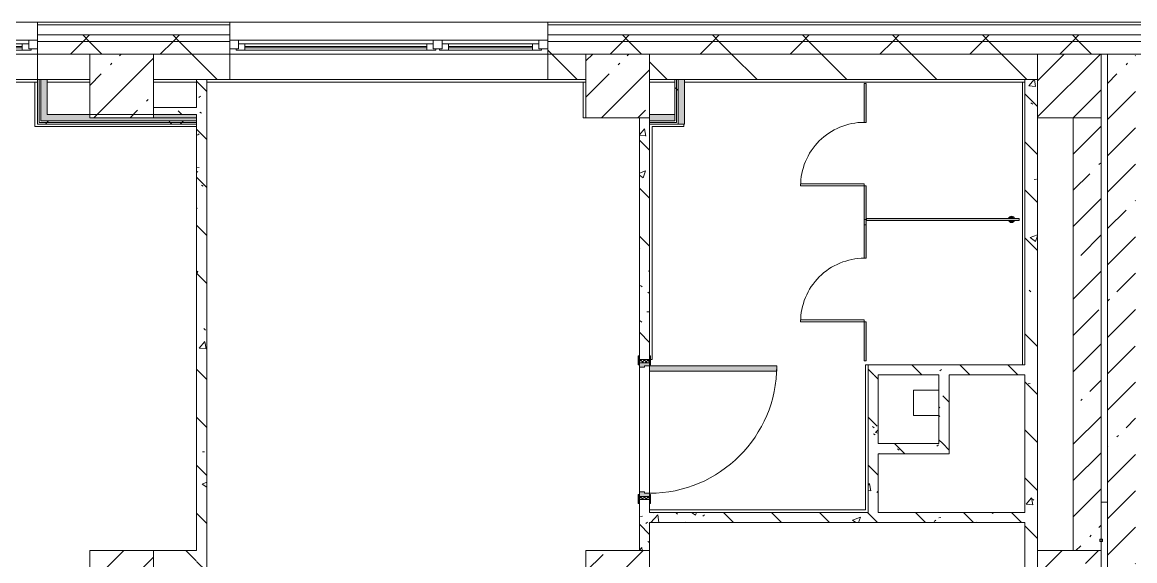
# Model space of a CAD drawing. Header units: millimetres. Extents: x -2766 to 205613, y -8553 to 29000.
# Drawn here: x 154822 to 163567, y 23120 to 27350 of the extents above; entities that cross this region are included whole.
import ezdxf

# ---------------------------------------------------------------- set-up
doc = ezdxf.new("R2010")
doc.units = ezdxf.units.MM
for name, color, linetype, lineweight, true_color in [('A-DOOR-2', 7, 'Continuous', 5, 0xaaaaaa), ('A-DOOR-3', 7, 'Continuous', 5, 0xe2e2e2), ('A-DOOR-FRAM-3', 7, 'Continuous', 5, 0xe2e2e2), ('A-DOOR-FRAM-4', 7, 'Continuous', 5, 0xaaaaaa), ('A-FLOR-2', 7, 'Continuous', 5, 0xaaaaaa), ('A-GENM-2', 7, 'Continuous', 5, 0xe2ddcd), ('I-WALL-1', 7, 'Continuous', 9, 0xe7e7e7), ('I-WALL-2', 7, 'Continuous', 5, 0xe7e7e7), ('I-WALL-5', 7, 'Continuous', 5, 0x787878)]:
    doc.layers.add(name, color=color, linetype=linetype, lineweight=lineweight, true_color=true_color)
for name, color, linetype, lineweight in [('A-DOOR-5', 7, 'Continuous', 5), ('A-GENM-1', 7, 'Continuous', 5), ('A-GLAZ-2', 7, 'Continuous', 5), ('A-WALL', 7, 'Continuous', 9), ('A-WALL-3', 7, 'Continuous', 5), ('I-WALL-3', 7, 'Continuous', 5), ('S-COLS-2', 7, 'Continuous', 5)]:
    doc.layers.add(name, color=color, linetype=linetype, lineweight=lineweight)
pattern_1 = [(45, (78603, 0), (-285.1231, 285.1231), []), (45, (78888.1, 0), (-285.1231, 285.1231), [504.031, -100.806, 16.764, -84.042])]
pattern_2 = [(135, (78603, 0), (-377.1708, -377.1708), [533.4, -88.9, 17.78, -88.9]), (135, (78603, 376.94), (-377.1708, -377.1708), []), (50, (78603, 0), (637.6445, -55.7866), [66.675, -733.425]), (355, (78603, 0), (-123.3494, 668.699), [53.34, -586.74]), (100.451, (78656.1, -4.65), (514.299, 612.908), [56.665, -623.315]), (46.184, (78603, 177.8), (948.7764, -147.15), [100.012, -1100.137]), (96.636, (78682.05, 165.5), (830.909, 865.997), [84.998, -934.973]), (351.184, (78603, 177.8), (830.918, 865.988), [80.01, -880.11]), (21, (78691.9, 133.35), (530.6506, -357.9283), [66.675, -733.425]), (326, (78691.9, 133.35), (216.308, 644.6585), [53.34, -586.74]), (71.451, (78736.1, 103.5), (746.9596, 286.7243), [56.665, -623.315]), (37.5, (78602.98, 0), (10.81053, 295.9426), [16.764, -562.864, 16.764, -578.866, -588.962]), (37.5, (78602.98, 0), (10.81053, 295.9426), [-1175.258, 16.764, -572.198]), (7.5, (78602.98, 0), (233.8692, 350.6318), [16.764, -322.834, 16.764, -549.529, -224.472]), (7.5, (78602.98, 0), (233.8692, 350.6318), [-905.891, 16.764, -207.708]), (327.5, (78404.74, 0), (474.5678, -20.0513), [16.764, -205.486, 16.764, -676.656, -920.115]), (327.5, (78404.74, 0), (474.5678, -20.0513), [-915.67, 16.764, -903.351]), (317.5, (78315.84, 0), (518.4522, 88.9934), [16.764, -272.161, 16.764, -443.738, -653.415]), (317.5, (78315.84, 0), (518.4522, 88.9934), [-749.427, 16.764, -636.651])]
pattern_3 = [(45, (78603, 0), (-353.5534, 353.5534), []), (135, (78603, 0), (-353.5534, -353.5534), [])]
pattern_4 = [(45, (78603, 0), (-530.33, 530.33), []), (135, (78603, 0), (-530.33, -530.33), [])]

# ---------------------------------------------------------------- blocks, each defined once
blk = doc.blocks.new('BSC_Колонна _Прямоугольная - 500х500-23287078-2_2_1_птичка')
at = {"layer": 'S-COLS-2'}
h = blk.add_hatch(dxfattribs=at)
h.set_pattern_fill('FP_124', color=256, style=0, pattern_type=2)
h.set_pattern_definition([(45, (-84450, -22950), (-285.1231, 285.1231), []), (45, (-84164.88, -22950), (-285.1231, 285.1231), [504.031, -100.806, 16.764, -84.042])])
h.paths.add_polyline_path([(140, -250), (250, -250), (250, 250), (-250, 250), (-249.3, -250), (60, -250)])
for p, q in [((250, 250), (-250, 250)), ((-250, 250), (-250, -250)), ((250, -250), (250, 250)), ((-250, -250), (250, -250))]:
    blk.add_line(p, q, dxfattribs=at)
blk = doc.blocks.new('BSC_Колонна _Прямоугольная - 500х500-V198-2_2_1_птичка')
at = {"layer": 'S-COLS-2'}
h = blk.add_hatch(dxfattribs=at)
h.set_pattern_fill('FP_140', color=256, style=0, pattern_type=2)
h.set_pattern_definition([(45, (-77000, -22950), (-285.1231, 285.1231), []), (45, (-76714.88, -22950), (-285.1231, 285.1231), [504.031, -100.806, 16.764, -84.042])])
h.paths.add_polyline_path([(-250, -250), (250, -250), (250, 250), (-250, 250)])
for p, q in [((250, 250), (-250, 250)), ((-250, 250), (-250, -250)), ((250, -250), (250, 250)), ((-250, -250), (250, -250))]:
    blk.add_line(p, q, dxfattribs=at)
blk = doc.blocks.new('110_Дверь_СКБ_1Ст_Внутренняя1 - Д-4 1100x2100h_су мгн-32391219-2_2_1_птичка')
at = {"layer": 'A-DOOR-2'}
h = blk.add_hatch(dxfattribs=at)
h.set_pattern_fill('FP_143', color=256, style=0, pattern_type=2)
h.set_pattern_definition([(135, (1751.41, 104.685), (-14.14214, -14.14214), []), (225, (1751.41, 104.685), (14.14214, -14.14214), [])])
h.paths.add_polyline_path([(562.5, 40), (537.5, 38.2), (537.5, -40), (562.5, -40)])
at = {"layer": 'A-DOOR-3'}
h = blk.add_hatch(color=256, dxfattribs=at)
h.paths.add_polyline_path([(537.5, 38.2), (537.5, 40), (512.5, 36.4), (512.5, 0), (502.5, 0), (502.5, -40), (537.5, -40)])
h.paths.add_polyline_path([(-477.5, -16), (-477.5, 0), (-487.5, 0), (-487.5, 40), (-512.5, 40), (-512.5, -40), (-477.5, -35.6)])
at = {"layer": 'A-DOOR-FRAM-3'}
for points in [[(-447.5, 829.7), (-451, 1040), (-487.5, 1040), (-487.5, 40), (-447.5, 40), (-447.5, 60)], [(-497.5, 40), (-497.5, 48), (-567.5, 48), (-567.5, 40), (-512.5, 40)], [(592.5, 40), (592.5, 48), (522.5, 48), (522.5, 40), (562.5, 40)], [(-497.5, -40), (-567.5, -40), (-567.5, -48), (-497.5, -48)], [(592.5, -40), (522.5, -40), (522.5, -48), (592.5, -48)]]:
    blk.add_hatch(color=256, dxfattribs=at).paths.add_polyline_path(points)
at = {"layer": 'A-DOOR-FRAM-4'}
h = blk.add_hatch(dxfattribs=at)
h.set_pattern_fill('FP_144', color=256, style=0, pattern_type=2)
h.set_pattern_definition([(45, (-371.384, 104.685), (-14.1421, 14.1421), []), (135, (-371.384, 104.685), (-14.1421, -14.1421), [])])
h.paths.add_polyline_path([(-512.5, -40), (-512.5, 40), (-537.5, 40), (-537.5, -40)])
at = {"layer": 'A-DOOR-2'}
for p, q in [((-487.5, 1040), (-487.5, 40)), ((-447.5, 1040), (-487.5, 1040)), ((-447.5, 40), (-447.5, 1040)), ((-487.5, 40), (-447.5, 40))]:
    blk.add_line(p, q, dxfattribs=at)
blk.add_arc((-487.5, 40), 1000, 360, 90, dxfattribs=at)
at = {"layer": 'A-DOOR-FRAM-4'}
for p, q in [((-497.5, 48), (-567.5, 48)), ((-567.5, 48), (-567.5, 40)), ((-567.5, 40), (-497.5, 40)), ((-512.5, 40), (-537.5, 40)), ((-537.5, 40), (-537.5, -40)), ((-487.5, 40), (-512.5, 40)), ((-512.5, 40), (-512.5, -40)), ((-512.5, -40), (-512.5, 40)), ((-497.5, 40), (-512.5, 40)), ((-512.5, 40), (-512.5, 39)), ((-512.5, 39), (-497.5, 39)), ((-497.5, 40), (-497.5, 48)), ((-497.5, 39), (-497.5, 40)), ((-487.5, 0), (-487.5, 40)), ((-477.5, 0), (-487.5, 0)), ((-477.5, -40), (-477.5, 0)), ((512.5, 0), (502.5, 0)), ((502.5, 0), (502.5, -40)), ((512.5, 40), (512.5, 0)), ((537.5, 40), (512.5, 40)), ((592.5, 48), (522.5, 48)), ((522.5, 48), (522.5, 40)), ((537.5, 40), (522.5, 40)), ((522.5, 40), (522.5, 39)), ((522.5, 40), (592.5, 40)), ((522.5, 39), (537.5, 39)), ((537.5, -40), (537.5, 40)), ((562.5, 40), (537.5, 40)), ((537.5, 40), (537.5, -40)), ((537.5, 39), (537.5, 40)), ((562.5, -40), (562.5, 40)), ((592.5, 40), (592.5, 48)), ((-497.5, -40), (-567.5, -40)), ((-567.5, -40), (-567.5, -48)), ((-567.5, -48), (-497.5, -48)), ((-537.5, -40), (-512.5, -40)), ((-497.5, -39), (-512.5, -39)), ((-512.5, -39), (-512.5, -40)), ((-512.5, -40), (-477.5, -40)), ((-512.5, -40), (-497.5, -40)), ((-497.5, -40), (-497.5, -39)), ((-497.5, -48), (-497.5, -40)), ((502.5, -40), (537.5, -40)), ((537.5, -39), (522.5, -39)), ((522.5, -39), (522.5, -40)), ((522.5, -40), (537.5, -40)), ((592.5, -40), (522.5, -40)), ((522.5, -40), (522.5, -48)), ((522.5, -48), (592.5, -48)), ((537.5, -40), (537.5, -39)), ((537.5, -40), (562.5, -40)), ((592.5, -48), (592.5, -40))]:
    blk.add_line(p, q, dxfattribs=at)
blk = doc.blocks.new('120_Окно_СКБ_2Ст - 120_Окно_СКБ_2Ст 2500х2500 _мал створка справа_-23206729-2_2_1_птичка')
at = {"layer": 'A-GLAZ-2'}
for p, q in [((-1250, -75), (-1250, -5)), ((-1250, -5), (-1180, -5)), ((1250, -5), (-1250, -5)), ((-1180, -75), (-1250, -75)), ((-1250, -75), (-1200, -75)), ((-1180, -75), (-1200, -75)), ((-1200, -75), (-1200, -85)), ((-1200, -85), (370, -85)), ((370, -85), (-1200, -85)), ((-1180, -5), (-1180, -75)), ((350, -35), (-1180, -35)), ((-1180, -35), (-1180, -75)), ((-1130, -85), (-1130, -35)), ((-1130, -55), (300, -55)), ((300, -65), (-1130, -65)), ((300, -85), (300, -35)), ((350, -75), (350, -5)), ((350, -5), (420, -5)), ((350, -75), (350, -35)), ((420, -75), (350, -75)), ((370, -75), (350, -75)), ((370, -75), (400, -75)), ((370, -85), (370, -75)), ((420, -75), (400, -75)), ((400, -75), (400, -85)), ((400, -85), (1200, -85)), ((1200, -85), (400, -85)), ((420, -5), (420, -75)), ((1180, -35), (420, -35)), ((420, -35), (420, -75)), ((470, -85), (470, -35)), ((470, -55), (1130, -55)), ((1130, -65), (470, -65)), ((1130, -85), (1130, -35)), ((1180, -75), (1180, -5)), ((1180, -5), (1250, -5)), ((1180, -75), (1180, -35)), ((1250, -75), (1180, -75)), ((1200, -75), (1180, -75)), ((1200, -75), (1250, -75)), ((1200, -85), (1200, -75)), ((1250, -5), (1250, -75))]:
    blk.add_line(p, q, dxfattribs=at)
blk = doc.blocks.new('120_Окно_СКБ_2Ст - 120_Окно_СКБ_2Ст 2100х2400 _мал створка справа_-19092174-2_2_1_птичка')
at = {"layer": 'A-GLAZ-2'}
for p, q in [((-1050, -75), (-1050, -5)), ((-1050, -5), (-980, -5)), ((1050, -5), (-1050, -5)), ((-980, -75), (-1050, -75)), ((-1050, -75), (-1000, -75)), ((-980, -75), (-1000, -75)), ((-1000, -75), (-1000, -85)), ((-1000, -85), (170, -85)), ((170, -85), (-1000, -85)), ((-980, -5), (-980, -75)), ((150, -35), (-980, -35)), ((-980, -35), (-980, -75)), ((-930, -85), (-930, -35)), ((-930, -55), (100, -55)), ((100, -65), (-930, -65)), ((100, -85), (100, -35)), ((150, -75), (150, -5)), ((150, -5), (220, -5)), ((150, -75), (150, -35)), ((220, -75), (150, -75)), ((170, -75), (150, -75)), ((170, -75), (200, -75)), ((170, -85), (170, -75)), ((220, -75), (200, -75)), ((200, -75), (200, -85)), ((200, -85), (1000, -85)), ((1000, -85), (200, -85)), ((220, -5), (220, -75)), ((980, -35), (220, -35)), ((220, -35), (220, -75)), ((270, -85), (270, -35)), ((270, -55), (930, -55)), ((930, -65), (270, -65)), ((930, -85), (930, -35)), ((980, -75), (980, -5)), ((980, -5), (1050, -5)), ((980, -75), (980, -35)), ((1050, -75), (980, -75)), ((1000, -75), (980, -75)), ((1000, -75), (1050, -75)), ((1000, -85), (1000, -75)), ((1050, -5), (1050, -75))]:
    blk.add_line(p, q, dxfattribs=at)
blk = doc.blocks.new('BSC_Колонна _Прямоугольная - 500х500-V245-2_2_1_птичка')
at = {"layer": 'S-COLS-2'}
h = blk.add_hatch(dxfattribs=at)
h.set_pattern_fill('FP_171', color=256, style=0, pattern_type=2)
h.set_pattern_definition([(45, (-80900, -22950), (-285.1231, 285.1231), []), (45, (-80614.88, -22950), (-285.1231, 285.1231), [504.031, -100.806, 16.764, -84.042])])
h.paths.add_polyline_path([(170, -250), (250, -250), (250, 250), (-250, 250), (-250, -250)])
for p, q in [((250, 250), (-250, 250)), ((-250, 250), (-250, -250)), ((250, -250), (250, 250)), ((-250, -250), (250, -250))]:
    blk.add_line(p, q, dxfattribs=at)
blk = doc.blocks.new('131_Сантехническая перегородка_Дверь - СД-1-V274-2_2_1_птичка')
at = {"layer": 'A-GENM-2'}
for points in [[(289.3, -8), (305.2, -8), (305.2, 8), (0, 8), (0, -8)], [(805.2, -8), (1110.4, -8), (1110.4, 8), (805.2, 8)]]:
    blk.add_hatch(color=256, dxfattribs=at).paths.add_polyline_path(points)
at = {"layer": 'A-DOOR-5'}
for p, q in [((321.2, 508), (305.2, 508)), ((305.2, 8), (305.2, 508)), ((321.2, 8), (321.2, 508)), ((321.2, 8), (305.2, 8))]:
    blk.add_line(p, q, dxfattribs=at)
blk.add_arc((305.2, 8), 500, 360, 90, dxfattribs=at)
at = {"layer": 'A-GENM-1'}
for p, q in [((305.2, 8), (0, 8)), ((0, 8), (0, -8)), ((305.2, -8), (305.2, 8)), ((1110.4, 8), (805.2, 8)), ((805.2, 8), (805.2, -8)), ((1110.4, -8), (1110.4, 8)), ((0, -8), (305.2, -8)), ((805.2, -8), (1110.4, -8))]:
    blk.add_line(p, q, dxfattribs=at)
blk = doc.blocks.new('131_Сантехническая перегородка 8 - СП-1-30911291-2_2_1_птичка')
at = {"layer": 'A-GENM-2'}
blk.add_hatch(color=256, dxfattribs=at).paths.add_polyline_path([(576.7, 8), (0, 8), (0, -8), (1200, -8), (1200, 8)])
at = {"layer": 'A-GENM-1'}
for p, q in [((1200, 8), (0, 8)), ((0, 8), (0, -8)), ((1200, -8), (1200, 8)), ((0, -8), (1200, -8))]:
    blk.add_line(p, q, dxfattribs=at)
at = {"layer": 'A-GENM-1', "flags": 128}
for points in [[(71.5, 8), (71.1, 8.5), (70.8, 9), (70.4, 9.5), (70, 9.9), (69.6, 10.4), (69.2, 10.8), (68.8, 11.2), (68.3, 11.6), (67.8, 12), (67.3, 12.3), (66.8, 12.7), (66.3, 13), (65.8, 13.3), (65.3, 13.6), (64.7, 13.8), (64.2, 14), (63.6, 14.3), (63, 14.4), (62.4, 14.6), (61.9, 14.7), (61.3, 14.9), (60.7, 14.9), (60.1, 15), (59.5, 15.1), (58.9, 15.1), (58.3, 15.1), (57.7, 15), (57.1, 15), (56.5, 14.9), (55.9, 14.8), (55.3, 14.7), (54.7, 14.5), (54.1, 14.4), (53.5, 14.2), (53, 13.9), (52.4, 13.7), (51.9, 13.4), (51.4, 13.2), (50.8, 12.9), (50.3, 12.5), (49.8, 12.2), (49.3, 11.8), (48.9, 11.4), (48.4, 11), (48, 10.6), (47.6, 10.2), (47.2, 9.7), (46.8, 9.3), (46.4, 8.8), (46.1, 8.3), (45.9, 8)], [(45.9, -8), (46.3, -8.5), (46.6, -9), (47, -9.5), (47.4, -9.9), (47.8, -10.4), (48.2, -10.8), (48.6, -11.2), (49.1, -11.6), (49.6, -12), (50, -12.3), (50.5, -12.7), (51.1, -13), (51.6, -13.3), (52.1, -13.6), (52.7, -13.8), (53.2, -14), (53.8, -14.3), (54.4, -14.4), (54.9, -14.6), (55.5, -14.7), (56.1, -14.9), (56.7, -14.9), (57.3, -15), (57.9, -15.1), (58.5, -15.1), (59.1, -15.1), (59.7, -15), (60.3, -15), (60.9, -14.9), (61.5, -14.8), (62.1, -14.7), (62.7, -14.5), (63.3, -14.4), (63.8, -14.2), (64.4, -13.9), (65, -13.7), (65.5, -13.4), (66, -13.2), (66.6, -12.9), (67.1, -12.5), (67.6, -12.2), (68, -11.8), (68.5, -11.4), (69, -11), (69.4, -10.6), (69.8, -10.2), (70.2, -9.7), (70.6, -9.3), (70.9, -8.8), (71.3, -8.3), (71.5, -8)]]:
    blk.add_lwpolyline(points, dxfattribs=at)
at = {"layer": 'A-GENM-1'}
for radius, start, end in [(24.6, 19.91127, 160.08873), (17.6, 45, 135), (17.6, 45, 135), (15.1, 45, 135), (24.6, 199.91127, 340.08873), (17.6, 225, 315), (17.6, 225, 315), (15.1, 225, 315)]:
    blk.add_arc((58.7, 0), radius, start, end, dxfattribs=at)
blk = doc.blocks.new('131_Сантехническая перегородка_Дверь - СД-1-V275-2_2_1_птичка')
at = {"layer": 'A-GENM-2'}
for points in [[(42.7, -8), (305.2, -8), (305.2, 8), (42.7, 8)], [(805.2, 8), (805.2, -8), (1110.4, -3), (1110.4, 8), (957.8, 8)]]:
    blk.add_hatch(color=256, dxfattribs=at).paths.add_polyline_path(points)
at = {"layer": 'A-DOOR-5'}
for p, q in [((321.2, 508), (305.2, 508)), ((305.2, 8), (305.2, 508)), ((321.2, 8), (321.2, 508)), ((321.2, 8), (305.2, 8))]:
    blk.add_line(p, q, dxfattribs=at)
blk.add_arc((305.2, 8), 500, 360, 90, dxfattribs=at)
at = {"layer": 'A-GENM-1'}
for p, q in [((305.2, 8), (0, 8)), ((0, 8), (0, -8)), ((305.2, -8), (305.2, 8)), ((1110.4, 8), (805.2, 8)), ((805.2, 8), (805.2, -8)), ((1110.4, -8), (1110.4, 8)), ((0, -8), (305.2, -8)), ((805.2, -8), (1110.4, -8))]:
    blk.add_line(p, q, dxfattribs=at)

msp = doc.modelspace()

# ---------------------------------------------------------------- hatches: boundary and pattern name
at = {"layer": 'A-WALL-3'}
h = msp.add_hatch(dxfattribs=at)
h.set_pattern_fill('FP_121', color=256, style=0, pattern_type=2)
h.set_pattern_definition(pattern_3)
h.paths.add_polyline_path([(160542.7, 27200), (171763, 27200), (171762.5, 27250), (158953, 27250), (158953, 27200)])
h.paths.add_polyline_path([(155853, 27200), (156453, 27200), (156453, 27250), (154943, 27250), (154943, 27200), (155138, 27200)])
h.paths.add_polyline_path([(144763, 27200), (146563, 27200), (146563, 27250), (144763, 27250)])
h.paths.add_polyline_path([(151534.9, 27200), (152843, 27200), (152843, 27250), (147463, 27250), (147463, 27200), (149733.3, 27200)])
h.paths.add_polyline_path([(143558.2, 27200), (143863, 27200), (143863, 27250), (142783, 27250), (142783, 27200), (143427.8, 27200)])
h.paths.add_polyline_path([(129015.4, 27200), (129363.2, 27200), (129363.2, 27250), (128263.3, 27250), (128263.3, 27200), (128967.8, 27200)])
h.paths.add_polyline_path([(139358.2, 27200), (139643, 27200), (139643, 27250), (138463, 27250), (138463, 27200), (138923.9, 27200)])
h.paths.add_polyline_path([(132463.2, 27200), (133612.9, 27200), (133612.9, 27250), (132463.2, 27250), (132463.2, 27210)])
h.paths.add_polyline_path([(134512.9, 27200), (135763, 27200), (135763, 27250), (134512.9, 27250)])
h.paths.add_polyline_path([(120613, 27200), (123010, 27200), (123010, 27250), (120613, 27250)])
h.paths.add_polyline_path([(126110, 27200), (127363.3, 27200), (127363, 27250), (126110, 27250), (126110, 27210)])
h = msp.add_hatch(dxfattribs=at)
h.set_pattern_fill('FP_121', color=256, style=0, pattern_type=2)
h.set_pattern_definition(pattern_3)
h.paths.add_polyline_path([(171413, 27100), (171663, 27100), (171663, 27200), (158953, 27200), (158953, 27100), (171352, 27100)])
h.paths.add_polyline_path([(120847.8, 27100), (123010, 27100), (123010, 27200), (120663, 27200), (120663, 27100), (120763, 27100)])
h.paths.add_polyline_path([(143067.8, 27100), (143558.2, 27100), (143558.2, 27200), (142783, 27200), (142783, 27100)])
h.paths.add_polyline_path([(126110, 27100), (127363.3, 27100), (127363, 27200), (126110, 27200), (126110, 27140)])
h.paths.add_polyline_path([(128263.3, 27100), (129363.2, 27100), (129363.2, 27200), (128263.3, 27200)])
h.paths.add_polyline_path([(143863, 27100), (143863, 27200), (143558.2, 27200), (143558.2, 27100)])
h.paths.add_polyline_path([(132463.2, 27100), (133612.9, 27100), (133612.9, 27200), (132463.2, 27200), (132463.2, 27140)])
h.paths.add_polyline_path([(138923.9, 27100), (139643, 27100), (139643, 27200), (138463, 27200), (138463, 27100), (138767.8, 27100)])
h.paths.add_polyline_path([(155853, 27100), (156453, 27100), (156453, 27200), (154943, 27200), (154943, 27100), (155353, 27100)])
h.paths.add_polyline_path([(151534.9, 27100), (152843, 27100), (152843, 27200), (147463, 27200), (147463, 27100), (149733.3, 27100)])
h.paths.add_polyline_path([(134512.9, 27100), (135763, 27100), (135763, 27200), (134512.9, 27200)])
h.paths.add_polyline_path([(146130.2, 27100), (146563, 27100), (146563, 27200), (144763, 27200), (144763, 27100), (145383, 27100)])
at = {"layer": 'I-WALL-1'}
msp.add_hatch(color=256, dxfattribs=at).paths.add_polyline_path([(159953, 26575), (159953, 26625), (159753, 26625), (159753, 26575), (159773, 26575)])
at = {"layer": 'I-WALL-2'}
for points in [[(155018, 26625), (155018, 26900), (154968, 26900), (154968, 26625)], [(160028, 26550), (160023, 26900), (159978, 26900), (159978, 26550), (160025.7, 26550)], [(156186.3, 26575), (156193, 26575), (156193, 26625), (155853, 26625), (155853, 26600), (155353, 26600), (155353, 26625), (154968, 26625), (154968, 26575), (156038.8, 26575)]]:
    msp.add_hatch(color=256, dxfattribs=at).paths.add_polyline_path(points)
at = {"layer": 'I-WALL-3'}
h = msp.add_hatch(dxfattribs=at)
h.set_pattern_fill('FP_126', color=256, style=0, pattern_type=2)
h.set_pattern_definition([(135, (78603, 0), (-353.5534, -353.5534), [])])
h.paths.add_polyline_path([(148832.5, 26900), (148913, 26900), (148913, 27100), (147463, 27100), (147463, 26900), (147931.7, 26900)])
h.paths.add_polyline_path([(129363.2, 26900), (129363.2, 27100), (128967.8, 27100), (128967.8, 26900)])
h.paths.add_polyline_path([(133363, 26900), (133612.9, 26902.7), (133612.9, 27100), (133363, 27100), (133363, 26926.4)])
h.paths.add_polyline_path([(132463.2, 26900), (132763, 26900), (132763, 27100), (132463.2, 27100), (132463.2, 26943.8)])
h.paths.add_polyline_path([(162703.7, 26900), (162803, 26900), (162803, 27100), (159753, 27100), (159753, 26900), (162675.5, 26900)])
h.paths.add_polyline_path([(135763, 26900), (135763, 27100), (134512.9, 27100), (134512.9, 26900), (135608, 26900)])
h.paths.add_polyline_path([(138463, 26900), (138763, 26900), (138763, 27100), (138463, 27100), (138463, 26900.9)])
h.paths.add_polyline_path([(139363, 26900), (139663, 26900), (139663, 27100), (139363, 27100), (139363, 26943.8)])
h.paths.add_polyline_path([(142763, 26900), (143863, 26900), (143863, 27100), (142763, 27100), (142763, 26943.8)])
h.paths.add_polyline_path([(145363, 26900), (146563, 26900), (146563, 27100), (145363, 27100), (145363, 26943.8)])
h.paths.add_polyline_path([(158953, 26900), (159253, 26900), (159253, 27100), (158953, 27100), (158953, 26943.8)])
h.paths.add_polyline_path([(149413, 26900), (152143, 26900), (152143, 27100), (149413, 27100), (149413, 26943.8)])
h.paths.add_polyline_path([(152643, 26900), (152843, 26900), (152843, 27100), (152643, 27100), (152643, 26943.8)])
h.paths.add_polyline_path([(154943, 26900), (155353, 26900), (155353, 27100), (154943, 27100), (154943, 26938.3)])
h.paths.add_polyline_path([(155853, 26900), (156453, 26900), (156453, 27100), (155853, 27100), (155853, 26943.8)])
h = msp.add_hatch(dxfattribs=at)
h.set_pattern_fill('FP_123', color=256, style=0, pattern_type=2)
h.set_pattern_definition(pattern_1)
h.paths.add_polyline_path([(163353, 18370), (163573, 18370), (163573, 27100), (163353, 27100), (163353, 18437.8)])
h = msp.add_hatch(dxfattribs=at)
h.set_pattern_fill('FP_180', color=256, style=0, pattern_type=2)
h.set_pattern_definition(pattern_4)
h.paths.add_polyline_path([(159963.2, 26575), (159965.5, 26575), (159965.5, 26900), (159953, 26900), (159953, 26575)])
h = msp.add_hatch(dxfattribs=at)
h.set_pattern_fill('FP_180', color=256, style=0, pattern_type=2)
h.set_pattern_definition(pattern_4)
h.paths.add_polyline_path([(159965.5, 26562.5), (159978, 26563.2), (159978, 26900), (159965.5, 26900), (159965.5, 26575)])
h = msp.add_hatch(dxfattribs=at)
h.set_pattern_fill('FP_123', color=256, style=0, pattern_type=2)
h.set_pattern_definition(pattern_1)
h.paths.add_polyline_path([(163113, 18570), (163303, 18570), (163303, 18600), (163083, 18600), (163083, 18570), (163094.4, 18570)])
h.paths.add_polyline_path([(163303, 19100), (163303, 22700), (163083, 22700), (163083, 19100), (163113, 19100)])
h.paths.add_polyline_path([(163207.1, 23200), (163303, 23200), (163303, 26600), (163083, 26600), (163083.8, 23200), (163113, 23200)])
h = msp.add_hatch(dxfattribs=at)
h.set_pattern_fill('FP_180', color=256, style=0, pattern_type=2)
h.set_pattern_definition(pattern_4)
h.paths.add_polyline_path([(156193, 26550), (156193, 26562.5), (154943, 26562.5), (154943, 26550), (156179.6, 26550)])
h = msp.add_hatch(dxfattribs=at)
h.set_pattern_fill('FP_180', color=256, style=0, pattern_type=2)
h.set_pattern_definition(pattern_4)
h.paths.add_polyline_path([(156183, 26562.5), (156193, 26562.5), (156193, 26575), (154955.5, 26575), (154955.5, 26562.5), (156038.8, 26562.5)])
at = {"layer": 'I-WALL-5'}
h = msp.add_hatch(dxfattribs=at)
h.set_pattern_fill('FP_134', color=256, style=0, pattern_type=2)
h.set_pattern_definition(pattern_2)
h.paths.add_polyline_path([(156193, 18800), (156273, 18800), (156273, 26900), (156193, 26900), (156193, 18811.3)])
h = msp.add_hatch(dxfattribs=at)
h.set_pattern_fill('FP_134', color=256, style=0, pattern_type=2)
h.set_pattern_definition(pattern_2)
h.paths.add_polyline_path([(162803, 18800), (162803, 26900), (162703.7, 26900), (162703.7, 18800)])
h = msp.add_hatch(dxfattribs=at)
h.set_pattern_fill('FP_134', color=256, style=0, pattern_type=2)
h.set_pattern_definition(pattern_2)
h.paths.add_polyline_path([(156038.8, 26625), (156193, 26625), (156193, 26680), (155853, 26680), (155853, 26625)])
h = msp.add_hatch(dxfattribs=at)
h.set_pattern_fill('FP_134', color=256, style=0, pattern_type=2)
h.set_pattern_definition(pattern_2)
h.paths.add_polyline_path([(159673, 23200), (159753, 23200), (159753, 23600), (159673, 23600), (159673, 23394)])
h.paths.add_polyline_path([(159673, 24700), (159753, 24700), (159753, 26600), (159673, 26600), (159673, 24730)])
h = msp.add_hatch(dxfattribs=at)
h.set_pattern_fill('FP_134', color=256, style=0, pattern_type=2)
h.set_pattern_definition(pattern_2)
h.paths.add_polyline_path([(162703.7, 24580), (162703.7, 24660), (161471.5, 24660), (161471.5, 24580), (162683.7, 24580)])
h = msp.add_hatch(dxfattribs=at)
h.set_pattern_fill('FP_134', color=256, style=0, pattern_type=2)
h.set_pattern_definition(pattern_2)
h.paths.add_polyline_path([(161551.5, 23500), (161551.5, 24580), (161471.5, 24577.3), (161471.5, 23500)])
h = msp.add_hatch(dxfattribs=at)
h.set_pattern_fill('FP_134', color=256, style=0, pattern_type=2)
h.set_pattern_definition(pattern_2)
h.paths.add_polyline_path([(162028.1, 24040), (162108.1, 24040), (162108.1, 24580), (162028.1, 24577.3), (162028.1, 24151.6)])
h = msp.add_hatch(dxfattribs=at)
h.set_pattern_fill('FP_134', color=256, style=0, pattern_type=2)
h.set_pattern_definition(pattern_2)
h.paths.add_polyline_path([(162108.1, 23960), (162108.1, 24040), (161551.5, 24040), (161551.5, 23960), (162046.5, 23960)])
h = msp.add_hatch(dxfattribs=at)
h.set_pattern_fill('FP_134', color=256, style=0, pattern_type=2)
h.set_pattern_definition(pattern_2)
h.paths.add_polyline_path([(159753, 23420), (162703.7, 23420), (162702, 23500), (159753, 23500)])
h = msp.add_hatch(dxfattribs=at)
h.set_pattern_fill('FP_134', color=256, style=0, pattern_type=2)
h.set_pattern_definition(pattern_2)
h.paths.add_polyline_path([(155853, 23120), (156193, 23120), (156193, 23200), (155853, 23200)])
at = {"layer": 'S-COLS-2'}
h = msp.add_hatch(dxfattribs=at)
h.set_pattern_fill('FP_123', color=256, style=0, pattern_type=2)
h.set_pattern_definition(pattern_1)
h.paths.add_polyline_path([(155853, 26600), (155853, 27100), (155353, 27100), (155353, 26600)])
h = msp.add_hatch(dxfattribs=at)
h.set_pattern_fill('FP_123', color=256, style=0, pattern_type=2)
h.set_pattern_definition(pattern_1)
h.paths.add_polyline_path([(159753, 26600), (159753, 27100), (159253, 27100), (159253, 26600), (159673, 26600)])
h = msp.add_hatch(dxfattribs=at)
h.set_pattern_fill('FP_123', color=256, style=0, pattern_type=2)
h.set_pattern_definition(pattern_1)
h.paths.add_polyline_path([(163061.5, 26600), (163303, 26600), (163303, 27100), (162803, 27100), (162803.7, 26600), (163023.7, 26600)])

# ---------------------------------------------------------------- linework, layer by layer
at = {"layer": 'A-FLOR-2'}
for p, q in [((154922, 26879), (152643, 26879)), ((154922, 26530), (154922, 26879)), ((159232, 26600), (159232, 26880)), ((162683.7, 24660), (162683.7, 26880)), ((159253, 26600), (159232, 26600)), ((156193, 26530), (154922, 26530)), ((160023, 26530), (159773, 26530)), ((159773, 26530), (159773, 24700)), ((160023, 26550), (160023, 26530)), ((159773, 24700), (159761, 24700)), ((161451.5, 23520), (161451.5, 24660)), ((161451.5, 24660), (161471.5, 24660)), ((161828.1, 24459.9), (162028.1, 24459.9)), ((161828.1, 24259.9), (161828.1, 24459.9)), ((162028.1, 24259.9), (161828.1, 24259.9)), ((163353, 23580), (163303, 23580)), ((159753, 23520), (161451.5, 23520))]:
    msp.add_line(p, q, dxfattribs=at)
at = {"layer": 'A-WALL'}
for p, q in [((156453, 27330), (154943, 27330)), ((171893, 27330), (158953, 27330)), ((156453, 27250), (154943, 27250)), ((156453, 27200), (154943, 27200)), ((171813, 27250), (158953, 27250)), ((171763, 27200), (158953, 27200)), ((155353, 27100), (154943, 27100)), ((156453, 27100), (155853, 27100)), ((159253, 27100), (158953, 27100)), ((162803, 27100), (159753, 27100)), ((154955.5, 26900), (154955.5, 26562.5)), ((154968, 26900), (154968, 26575)), ((156273, 26900), (156193, 26900)), ((159965.5, 26900), (159965.5, 26562.5)), ((159978, 26900), (159978, 26550)), ((162803, 26900), (162703.7, 26900)), ((159953, 26625), (159953, 26575)), ((154955.5, 26562.5), (156193, 26562.5)), ((154968, 26575), (156193, 26575)), ((159953, 26575), (159753, 26575)), ((159965.5, 26562.5), (159753, 26562.5))]:
    msp.add_line(p, q, dxfattribs=at)
at = {"layer": 'A-WALL-3'}
for p, q in [((171913, 27350), (134512.9, 27350)), ((154943, 27350), (154943, 27100)), ((156453, 27100), (156453, 27350)), ((158953, 27350), (158953, 27100)), ((155353, 27100), (155853, 27100)), ((159253, 27100), (159753, 27100)), ((162803, 27100), (171663, 27100)), ((163313, 23290.5), (163293, 23290.5)), ((163293, 23290.5), (163293, 23270.5)), ((163293, 23270.5), (163313, 23270.5)), ((163313, 23270.5), (163313, 23290.5))]:
    msp.add_line(p, q, dxfattribs=at)
at = {"layer": 'I-WALL-3'}
for p, q in [((152843, 27100), (154943, 27100)), ((154943, 27100), (154943, 26550)), ((155353, 26900), (155353, 27100)), ((155853, 27100), (155853, 26900)), ((156453, 26900), (156453, 27100)), ((156453, 27100), (158953, 27100)), ((158953, 27100), (158953, 26900)), ((159253, 26900), (159253, 27100)), ((159753, 27100), (159753, 26900)), ((162803, 26900), (162803, 27100)), ((163353, 27100), (163353, 18370)), ((155353, 26900), (152643, 26900)), ((154943.9, 26880), (152643, 26880)), ((155018, 26625), (155018, 26900)), ((155353, 26880), (155018, 26880)), ((155853, 26900), (156193, 26900)), ((156193, 26880), (155853, 26880)), ((156193, 26900), (156193, 26680)), ((159253, 26900), (156273, 26900)), ((156273, 18800), (156273, 26900)), ((159253, 26880), (156273, 26880)), ((159753, 26900), (162703.7, 26900)), ((159953, 26880), (159753, 26880)), ((159953, 26900), (159953, 26625)), ((160028, 26550), (160028, 26900)), ((162703.7, 26880), (160028, 26880)), ((162703.7, 26900), (162703.7, 24660)), ((162803.7, 26900), (162803, 26900)), ((162803.7, 23200), (162803.7, 26900)), ((156193, 26680), (155853, 26680)), ((155853, 26680), (155853, 26600)), ((156193, 26625), (155018, 26625)), ((155853, 26600), (156193, 26600)), ((156193, 26550), (156193, 26625)), ((156193, 26600), (156193, 23200)), ((159753, 26600), (159673, 26600)), ((159673, 26600), (159673, 24730)), ((159953, 26625), (159753, 26625)), ((159753, 26625), (159753, 24730)), ((163083, 26600), (163083, 23200)), ((163303, 26600), (163083, 26600)), ((163303, 23200), (163303, 26600)), ((154943, 26550), (156193, 26550)), ((159753, 26550), (160028, 26550)), ((162703.7, 24660), (161471.5, 24660)), ((161471.5, 24660), (161471.5, 23500)), ((159673, 23660), (159673, 24640)), ((159753, 24610), (159753, 23650)), ((161551.5, 24580), (162028.1, 24580)), ((161551.5, 24040), (161551.5, 24580)), ((162028.1, 24580), (162028.1, 24040)), ((162108.1, 24580), (162703.7, 24580)), ((162108.1, 23960), (162108.1, 24580)), ((162703.7, 24580), (162703.7, 23500)), ((162028.1, 24040), (161551.5, 24040)), ((161551.5, 23500), (161551.5, 23960)), ((161551.5, 23960), (162108.1, 23960)), ((159673, 23570), (159673, 23200)), ((159753, 23500), (159753, 23570)), ((161471.5, 23500), (159753, 23500)), ((162703.7, 23500), (161551.5, 23500)), ((159753, 23420), (162703.7, 23420)), ((159753, 23200), (159753, 23420)), ((162703.7, 23420), (162703.7, 18800)), ((156193, 23200), (155853, 23200))]:
    msp.add_line(p, q, dxfattribs=at)
at = {"layer": 'S-COLS-2'}
for p, q in [((155853, 27100), (155353, 27100)), ((155353, 27100), (155353, 26900)), ((155853, 26900), (155853, 27100)), ((159753, 27100), (159253, 27100)), ((159253, 27100), (159253, 26900)), ((159753, 26900), (159753, 27100)), ((163303, 27100), (162803, 27100)), ((162803, 27100), (162803, 26900)), ((163303, 26600), (163303, 27100)), ((155353, 26900), (155353, 26600)), ((155853, 26600), (155853, 26900)), ((159253, 26900), (159253, 26600)), ((159753, 26600), (159753, 26900)), ((162803, 26900), (162803, 26600)), ((155353, 26600), (155853, 26600)), ((159253, 26600), (159753, 26600)), ((162803, 26600), (163303, 26600))]:
    msp.add_line(p, q, dxfattribs=at)

# ---------------------------------------------------------------- block references
at = {"layer": 'A-DOOR-2', "rotation": 270}
msp.add_blockref('110_Дверь_СКБ_1Ст_Внутренняя1 - Д-4 1100x2100h_су мгн-32391219-2_2_1_птичка', (159713, 24162.5), dxfattribs=at)
at = {"layer": 'A-GENM-1'}
for name, p, rotation in [('131_Сантехническая перегородка_Дверь - СД-1-V275-2_2_1_птичка', (161448.5, 25758.6), 89.99999999997607), ('131_Сантехническая перегородка_Дверь - СД-1-V274-2_2_1_птичка', (161448.5, 24691), 89.99999999997607), ('131_Сантехническая перегородка 8 - СП-1-30911291-2_2_1_птичка', (162657.3, 25801.4), 180)]:
    msp.add_blockref(name, p, dxfattribs=dict(at, rotation=rotation))
at = {"layer": 'A-GLAZ-2'}
for name, p in [('120_Окно_СКБ_2Ст - 120_Окно_СКБ_2Ст 2100х2400 _мал створка справа_-19092174-2_2_1_птичка', (153893, 27215)), ('120_Окно_СКБ_2Ст - 120_Окно_СКБ_2Ст 2500х2500 _мал створка справа_-23206729-2_2_1_птичка', (157703, 27215))]:
    msp.add_blockref(name, p, dxfattribs=at)
at = {"layer": 'S-COLS-2'}
for name, p in [('BSC_Колонна _Прямоугольная - 500х500-V198-2_2_1_птичка', (155603, 22950)), ('BSC_Колонна _Прямоугольная - 500х500-V245-2_2_1_птичка', (159503, 22950)), ('BSC_Колонна _Прямоугольная - 500х500-23287078-2_2_1_птичка', (163053, 22950))]:
    msp.add_blockref(name, p, dxfattribs=at)

doc.saveas('drawing.dxf')
